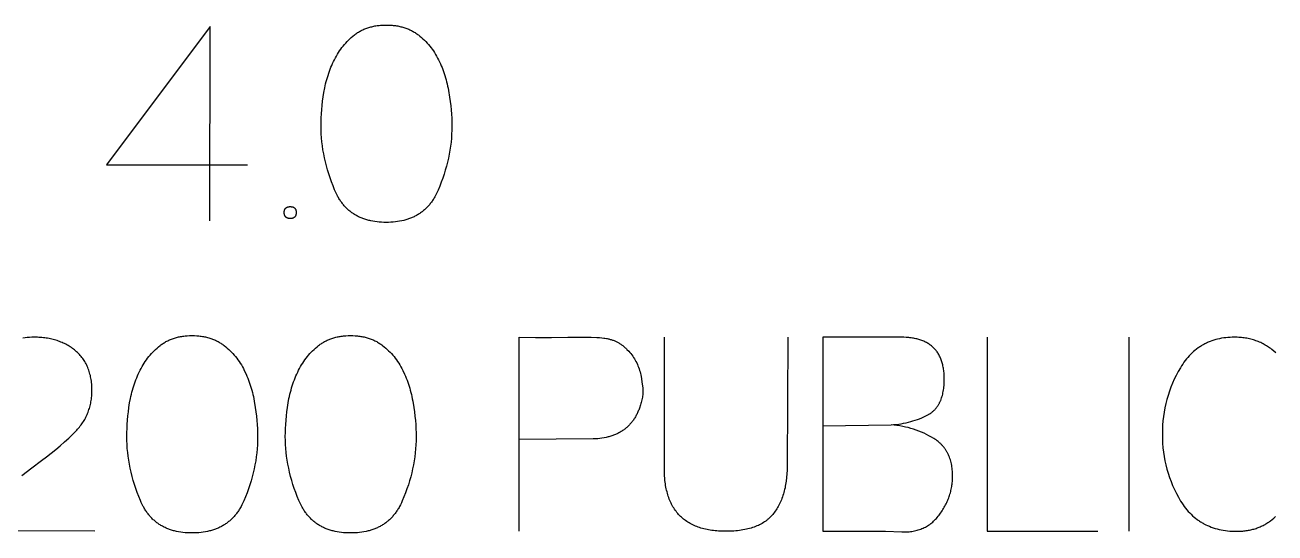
# Model space of a CAD drawing. Header units: millimetres. Extents: x -1220 to 1220, y -1270 to 3560.
# Drawn here: x -448.9 to 28, y 2892.4 to 3086.1 of the extents above; entities that cross this region are included whole.
import ezdxf

# ---------------------------------------------------------------- set-up
doc = ezdxf.new("R2010")
doc.units = ezdxf.units.MM
doc.layers.add('TC', color=220, linetype='Continuous', true_color=0xff00bb)

msp = doc.modelspace()

# ---------------------------------------------------------------- linework, layer by layer
at = {"layer": 'TC'}
for points in [[(-378.35, 3011.44), (-378.25, 3085.54), (-417.78, 3032.79)], [(-417.78, 3032.79), (-364.08, 3032.79)], [(-450.08, 2914.34), (-446.36, 2917.21), (-442.63, 2919.99), (-440.75, 2921.38), (-438.93, 2922.78), (-437.17, 2924.21), (-435.46, 2925.65), (-433.81, 2927.11), (-432.22, 2928.6), (-430.68, 2930.1), (-429.2, 2931.62), (-428.84, 2932.01), (-428.5, 2932.4), (-428.16, 2932.8), (-427.84, 2933.2), (-427.52, 2933.61), (-427.22, 2934.02), (-426.93, 2934.44), (-426.66, 2934.87), (-426.39, 2935.3), (-426.13, 2935.73), (-425.89, 2936.18), (-425.66, 2936.62), (-425.44, 2937.08), (-425.22, 2937.53), (-425.03, 2938), (-424.84, 2938.47), (-424.66, 2938.94), (-424.5, 2939.42), (-424.34, 2939.91), (-424.2, 2940.4), (-424.07, 2940.9), (-423.95, 2941.4), (-423.85, 2941.91), (-423.75, 2942.43), (-423.66, 2942.95), (-423.59, 2943.47), (-423.53, 2944), (-423.48, 2944.54), (-423.44, 2945.08), (-423.41, 2945.63), (-423.39, 2946.18), (-423.39, 2946.74), (-423.39, 2947.36), (-423.41, 2947.96), (-423.44, 2948.56), (-423.48, 2949.15), (-423.54, 2949.73), (-423.6, 2950.3), (-423.68, 2950.86), (-423.78, 2951.41), (-423.88, 2951.95), (-423.99, 2952.49), (-424.12, 2953.01), (-424.26, 2953.52), (-424.41, 2954.03), (-424.58, 2954.52), (-424.76, 2955.01), (-424.94, 2955.49), (-425.15, 2955.96), (-425.36, 2956.41), (-425.58, 2956.86), (-425.82, 2957.3), (-426.07, 2957.73), (-426.33, 2958.15), (-426.61, 2958.57), (-426.89, 2958.97), (-427.19, 2959.36), (-427.5, 2959.75), (-427.83, 2960.12), (-428.16, 2960.49), (-428.51, 2960.84), (-428.87, 2961.19), (-429.24, 2961.53), (-429.62, 2961.86), (-430.02, 2962.18), (-430.41, 2962.48), (-430.82, 2962.78), (-431.23, 2963.07), (-431.65, 2963.35), (-432.08, 2963.62), (-432.51, 2963.88), (-432.95, 2964.12), (-433.39, 2964.36), (-433.84, 2964.59), (-434.3, 2964.81), (-434.76, 2965.01), (-435.23, 2965.21), (-435.71, 2965.4), (-436.19, 2965.58), (-436.68, 2965.74), (-437.17, 2965.9), (-437.68, 2966.05), (-438.18, 2966.18), (-438.7, 2966.31), (-439.22, 2966.42), (-439.75, 2966.53), (-440.28, 2966.63), (-440.82, 2966.71), (-441.37, 2966.79), (-441.92, 2966.85), (-442.48, 2966.91), (-443.05, 2966.96), (-443.62, 2966.99), (-444.2, 2967.02), (-445.37, 2967.04), (-446.28, 2967.02), (-447.17, 2966.99), (-448.04, 2966.93), (-448.89, 2966.84), (-449.73, 2966.73)], [(-260.37, 2893.14), (-260.37, 2967.04), (-254.16, 2966.96), (-248.01, 2966.93), (-241.77, 2967.01), (-235.53, 2967.04), (-232.96, 2967.01), (-230.75, 2966.93), (-229.77, 2966.87), (-228.89, 2966.8), (-228.1, 2966.71), (-227.73, 2966.67), (-227.09, 2966.56), (-226.79, 2966.51), (-226.49, 2966.45), (-226.2, 2966.38), (-225.9, 2966.31), (-225.62, 2966.23), (-225.33, 2966.15), (-225.05, 2966.06), (-224.76, 2965.96), (-224.49, 2965.86), (-224.21, 2965.76), (-223.94, 2965.64), (-223.67, 2965.52), (-223.4, 2965.4), (-223.13, 2965.27), (-222.87, 2965.13), (-222.61, 2964.99), (-222.36, 2964.85), (-222.1, 2964.69), (-221.85, 2964.53), (-221.6, 2964.37), (-221.35, 2964.2), (-221.11, 2964.02), (-220.87, 2963.84), (-220.63, 2963.65), (-220.4, 2963.46), (-220.16, 2963.26), (-219.93, 2963.05), (-219.71, 2962.84), (-219.48, 2962.63), (-219.26, 2962.4), (-218.61, 2961.72), (-218.2, 2961.26), (-217.81, 2960.79), (-217.43, 2960.3), (-217.08, 2959.81), (-216.74, 2959.31), (-216.41, 2958.81), (-216.11, 2958.29), (-215.82, 2957.76), (-215.55, 2957.23), (-215.29, 2956.68), (-215.06, 2956.13), (-214.84, 2955.57), (-214.63, 2954.99), (-214.45, 2954.41), (-214.28, 2953.82), (-214.15, 2953.27), (-214.02, 2952.68), (-213.78, 2951.36), (-213.55, 2949.88), (-213.27, 2947.78), (-213.25, 2947.56), (-213.23, 2947.34), (-213.21, 2947.12), (-213.2, 2946.89), (-213.2, 2946.67), (-213.19, 2946.44), (-213.2, 2945.99), (-213.22, 2945.53), (-213.25, 2945.07), (-213.3, 2944.6), (-213.37, 2944.13), (-213.45, 2943.65), (-213.55, 2943.17), (-213.67, 2942.69), (-213.8, 2942.2), (-213.94, 2941.71), (-214.11, 2941.21), (-214.53, 2939.98), (-214.8, 2939.27), (-214.94, 2938.92), (-215.09, 2938.57), (-215.24, 2938.24), (-215.39, 2937.91), (-215.56, 2937.58), (-215.72, 2937.26), (-215.89, 2936.95), (-216.07, 2936.64), (-216.25, 2936.33), (-216.44, 2936.03), (-216.63, 2935.74), (-216.83, 2935.45), (-217.03, 2935.17), (-217.23, 2934.9), (-217.45, 2934.63), (-217.66, 2934.36), (-217.88, 2934.1), (-218.11, 2933.85), (-218.34, 2933.6), (-218.58, 2933.36), (-218.82, 2933.12), (-219.07, 2932.89), (-219.32, 2932.67), (-219.58, 2932.45), (-219.84, 2932.23), (-220.1, 2932.02), (-220.38, 2931.82), (-220.65, 2931.62), (-220.93, 2931.43), (-221.22, 2931.24), (-221.51, 2931.06), (-221.81, 2930.89), (-222.11, 2930.72), (-222.42, 2930.55), (-222.73, 2930.39), (-223.05, 2930.24), (-223.37, 2930.09), (-223.69, 2929.95), (-224.03, 2929.82), (-224.36, 2929.69), (-224.7, 2929.56), (-225.05, 2929.44), (-225.4, 2929.33), (-225.76, 2929.22), (-226.12, 2929.11), (-226.49, 2929.02), (-227.24, 2928.84), (-228, 2928.68), (-228.79, 2928.55), (-229.6, 2928.44), (-230.43, 2928.35), (-231.28, 2928.28), (-232.15, 2928.24), (-260.37, 2928.03)], [(-157.83, 2967.04), (-158.15, 2917.77), (-158.18, 2916.32), (-158.26, 2914.9), (-158.37, 2913.52), (-158.53, 2912.19), (-158.63, 2911.54), (-158.73, 2910.9), (-158.85, 2910.27), (-158.97, 2909.65), (-159.11, 2909.04), (-159.25, 2908.45), (-159.41, 2907.86), (-159.58, 2907.28), (-159.75, 2906.72), (-159.94, 2906.16), (-160.14, 2905.61), (-160.35, 2905.08), (-160.56, 2904.56), (-160.79, 2904.04), (-161.03, 2903.54), (-161.28, 2903.05), (-161.54, 2902.56), (-161.81, 2902.09), (-162.09, 2901.63), (-162.38, 2901.18), (-162.68, 2900.74), (-162.99, 2900.31), (-163.31, 2899.89), (-163.65, 2899.49), (-163.98, 2899.09), (-164.16, 2898.9), (-164.33, 2898.7), (-164.52, 2898.52), (-164.7, 2898.33), (-164.89, 2898.15), (-165.08, 2897.97), (-165.28, 2897.8), (-165.48, 2897.63), (-165.68, 2897.46), (-165.88, 2897.29), (-166.09, 2897.13), (-166.31, 2896.97), (-166.74, 2896.66), (-167.2, 2896.37), (-167.66, 2896.08), (-168.14, 2895.81), (-168.64, 2895.56), (-169.14, 2895.31), (-169.67, 2895.08), (-170.2, 2894.86), (-170.75, 2894.65), (-171.32, 2894.45), (-171.9, 2894.27), (-172.49, 2894.1), (-173.1, 2893.94), (-173.72, 2893.8), (-174.36, 2893.67), (-175.01, 2893.55), (-175.68, 2893.44), (-176.36, 2893.35), (-177.05, 2893.26), (-177.76, 2893.19), (-178.48, 2893.14), (-179.22, 2893.09), (-179.97, 2893.06), (-181.51, 2893.04), (-182.92, 2893.06), (-184.29, 2893.13), (-184.96, 2893.18), (-185.62, 2893.24), (-186.26, 2893.31), (-186.9, 2893.39), (-187.52, 2893.49), (-188.13, 2893.59), (-188.73, 2893.71), (-189.33, 2893.84), (-189.91, 2893.98), (-190.47, 2894.13), (-191.03, 2894.29), (-191.58, 2894.46), (-192.12, 2894.65), (-192.64, 2894.84), (-193.16, 2895.05), (-193.66, 2895.27), (-194.15, 2895.5), (-194.63, 2895.74), (-195.1, 2895.99), (-195.56, 2896.25), (-196.01, 2896.52), (-196.45, 2896.81), (-196.88, 2897.1), (-197.29, 2897.41), (-197.7, 2897.73), (-198.09, 2898.05), (-198.48, 2898.39), (-198.85, 2898.75), (-199.21, 2899.11), (-199.56, 2899.48), (-199.9, 2899.87), (-200.23, 2900.26), (-200.54, 2900.67), (-200.85, 2901.09), (-201.15, 2901.52), (-201.43, 2901.96), (-201.71, 2902.41), (-201.97, 2902.87), (-202.22, 2903.34), (-202.46, 2903.83), (-202.69, 2904.33), (-202.91, 2904.83), (-203.12, 2905.35), (-203.31, 2905.88), (-203.5, 2906.42), (-203.68, 2906.97), (-203.84, 2907.54), (-203.99, 2908.11), (-204.14, 2908.7), (-204.27, 2909.29), (-204.39, 2909.9), (-204.5, 2910.52), (-204.6, 2911.15), (-204.68, 2911.79), (-204.76, 2912.44), (-204.83, 2913.11), (-204.92, 2914.47), (-204.98, 2915.87), (-204.98, 2967.04)], [(-144.51, 2967.04), (-144.51, 2893.04), (-120.62, 2893.04), (-114.38, 2892.83), (-113.82, 2892.81), (-113.26, 2892.81), (-112.71, 2892.83), (-112.17, 2892.86), (-111.64, 2892.9), (-111.11, 2892.95), (-110.6, 2893.02), (-110.09, 2893.1), (-109.59, 2893.2), (-109.09, 2893.31), (-108.61, 2893.43), (-108.13, 2893.57), (-107.66, 2893.72), (-107.2, 2893.88), (-106.74, 2894.06), (-106.3, 2894.25), (-105.86, 2894.46), (-105.43, 2894.68), (-105, 2894.91), (-104.59, 2895.15), (-104.18, 2895.41), (-103.78, 2895.69), (-103.39, 2895.97), (-103, 2896.27), (-102.63, 2896.59), (-102.26, 2896.92), (-101.9, 2897.26), (-101.55, 2897.61), (-101.2, 2897.98), (-100.87, 2898.36), (-100.54, 2898.76), (-100.22, 2899.17), (-99.59, 2900.02), (-99.29, 2900.45), (-99, 2900.88), (-98.72, 2901.32), (-98.46, 2901.75), (-98.2, 2902.19), (-97.95, 2902.64), (-97.71, 2903.08), (-97.49, 2903.53), (-97.27, 2903.98), (-97.06, 2904.44), (-96.86, 2904.89), (-96.68, 2905.35), (-96.5, 2905.81), (-96.33, 2906.28), (-96.17, 2906.74), (-96.03, 2907.21), (-95.89, 2907.69), (-95.77, 2908.16), (-95.65, 2908.64), (-95.54, 2909.12), (-95.45, 2909.6), (-95.36, 2910.09), (-95.28, 2910.58), (-95.22, 2911.07), (-95.16, 2911.56), (-95.12, 2912.06), (-95.08, 2912.56), (-95.06, 2913.06), (-95.04, 2913.57), (-95.04, 2914.07), (-95.04, 2914.7), (-95.06, 2915.31), (-95.1, 2915.91), (-95.15, 2916.5), (-95.21, 2917.07), (-95.29, 2917.64), (-95.38, 2918.19), (-95.49, 2918.74), (-95.61, 2919.27), (-95.74, 2919.79), (-95.89, 2920.3), (-96.05, 2920.8), (-96.22, 2921.29), (-96.41, 2921.77), (-96.62, 2922.23), (-96.83, 2922.69), (-96.95, 2922.91), (-97.07, 2923.13), (-97.19, 2923.35), (-97.31, 2923.57), (-97.44, 2923.78), (-97.57, 2923.99), (-97.71, 2924.19), (-97.84, 2924.4), (-97.99, 2924.6), (-98.13, 2924.8), (-98.28, 2924.99), (-98.43, 2925.18), (-98.59, 2925.37), (-98.75, 2925.56), (-98.91, 2925.75), (-99.08, 2925.93), (-99.25, 2926.11), (-99.42, 2926.28), (-99.6, 2926.45), (-99.78, 2926.63), (-99.97, 2926.79), (-100.15, 2926.96), (-100.35, 2927.12), (-100.54, 2927.28), (-100.94, 2927.59), (-101.35, 2927.89), (-101.78, 2928.17), (-102.23, 2928.45), (-103.13, 2928.99), (-104.05, 2929.5), (-104.99, 2929.99), (-105.94, 2930.44), (-106.9, 2930.86), (-107.88, 2931.26), (-108.88, 2931.63), (-109.89, 2931.97), (-110.91, 2932.28), (-111.95, 2932.56), (-113.01, 2932.81), (-114.08, 2933.03), (-115.16, 2933.22), (-116.26, 2933.39), (-117.38, 2933.52), (-118.51, 2933.63)], [(-144.51, 2933.31), (-118.51, 2933.63), (-117.52, 2933.71), (-116.55, 2933.81), (-115.6, 2933.93), (-114.65, 2934.07), (-113.73, 2934.23), (-112.81, 2934.41), (-111.91, 2934.62), (-111.03, 2934.85), (-110.15, 2935.1), (-109.3, 2935.37), (-108.45, 2935.66), (-107.62, 2935.97), (-106.81, 2936.3), (-106.01, 2936.66), (-105.22, 2937.04), (-104.45, 2937.44), (-104.25, 2937.54), (-104.06, 2937.66), (-103.87, 2937.77), (-103.69, 2937.89), (-103.51, 2938.01), (-103.33, 2938.13), (-103.16, 2938.26), (-102.98, 2938.39), (-102.81, 2938.52), (-102.65, 2938.66), (-102.49, 2938.8), (-102.33, 2938.95), (-102.17, 2939.09), (-102.02, 2939.25), (-101.86, 2939.4), (-101.72, 2939.56), (-101.57, 2939.72), (-101.43, 2939.88), (-101.29, 2940.05), (-101.16, 2940.22), (-101.02, 2940.4), (-100.89, 2940.57), (-100.77, 2940.76), (-100.64, 2940.94), (-100.52, 2941.13), (-100.41, 2941.32), (-100.29, 2941.51), (-100.18, 2941.71), (-100.07, 2941.91), (-99.97, 2942.12), (-99.87, 2942.33), (-99.77, 2942.54), (-99.67, 2942.75), (-99.58, 2942.97), (-99.4, 2943.42), (-99.24, 2943.88), (-99.09, 2944.35), (-98.95, 2944.84), (-98.82, 2945.34), (-98.7, 2945.85), (-98.6, 2946.38), (-98.51, 2946.92), (-98.43, 2947.47), (-98.36, 2948.04), (-98.31, 2948.62), (-98.26, 2949.21), (-98.23, 2949.82), (-98.21, 2950.44), (-98.21, 2951.07), (-98.22, 2952.06), (-98.24, 2952.54), (-98.27, 2953.01), (-98.31, 2953.47), (-98.35, 2953.93), (-98.41, 2954.38), (-98.47, 2954.82), (-98.53, 2955.25), (-98.61, 2955.67), (-98.7, 2956.09), (-98.79, 2956.5), (-98.89, 2956.9), (-99, 2957.29), (-99.11, 2957.68), (-99.24, 2958.06), (-99.37, 2958.43), (-99.51, 2958.79), (-99.66, 2959.15), (-99.82, 2959.49), (-99.98, 2959.83), (-100.16, 2960.16), (-100.34, 2960.49), (-100.53, 2960.8), (-100.72, 2961.11), (-100.93, 2961.41), (-101.14, 2961.7), (-101.36, 2961.99), (-101.59, 2962.26), (-101.83, 2962.53), (-102.08, 2962.79), (-102.33, 2963.05), (-102.59, 2963.29), (-102.86, 2963.53), (-103.14, 2963.76), (-103.43, 2963.98), (-103.72, 2964.2), (-104.02, 2964.4), (-104.33, 2964.6), (-104.65, 2964.79), (-104.98, 2964.98), (-105.31, 2965.15), (-105.65, 2965.32), (-106, 2965.48), (-106.36, 2965.63), (-106.73, 2965.77), (-107.1, 2965.91), (-107.48, 2966.04), (-107.88, 2966.16), (-108.27, 2966.27), (-108.68, 2966.38), (-109.1, 2966.48), (-109.52, 2966.57), (-109.95, 2966.65), (-110.39, 2966.72), (-110.83, 2966.79), (-111.29, 2966.85), (-111.75, 2966.9), (-112.22, 2966.94), (-112.7, 2966.97), (-113.68, 2967.02), (-114.7, 2967.04), (-144.51, 2967.04)], [(-81.82, 2967.04), (-81.82, 2893.04), (-39.64, 2893.04)], [(-27.8, 2967.04), (-27.8, 2893.04)], [(28.25, 2961.09), (27.49, 2961.75), (26.71, 2962.39), (26.31, 2962.7), (25.91, 2962.99), (25.5, 2963.27), (25.09, 2963.55), (24.67, 2963.81), (24.25, 2964.06), (23.82, 2964.31), (23.39, 2964.54), (22.95, 2964.76), (22.5, 2964.97), (22.05, 2965.17), (21.6, 2965.36), (21.13, 2965.55), (20.67, 2965.72), (20.2, 2965.88), (19.72, 2966.03), (19.24, 2966.16), (18.75, 2966.29), (18.25, 2966.41), (17.76, 2966.52), (17.25, 2966.62), (16.74, 2966.71), (16.23, 2966.78), (15.71, 2966.85), (15.18, 2966.91), (14.65, 2966.95), (14.12, 2966.99), (13.57, 2967.02), (13.03, 2967.03), (12.47, 2967.04), (11.63, 2967.03), (10.8, 2966.99), (9.98, 2966.93), (9.17, 2966.86), (8.38, 2966.75), (7.59, 2966.63), (6.83, 2966.48), (6.07, 2966.31), (5.33, 2966.12), (4.6, 2965.9), (3.89, 2965.66), (3.18, 2965.4), (2.49, 2965.12), (2.15, 2964.97), (1.82, 2964.81), (1.48, 2964.65), (1.15, 2964.48), (0.83, 2964.31), (0.5, 2964.13), (0.18, 2963.95), (-0.14, 2963.76), (-0.45, 2963.56), (-0.76, 2963.36), (-1.07, 2963.15), (-1.37, 2962.94), (-1.97, 2962.49), (-2.56, 2962.03), (-3.13, 2961.54), (-3.69, 2961.03), (-4.23, 2960.5), (-4.77, 2959.94), (-5.29, 2959.36), (-5.8, 2958.76), (-6.29, 2958.13), (-6.77, 2957.49), (-7.24, 2956.82), (-7.7, 2956.12), (-8.14, 2955.41), (-8.97, 2953.96), (-9.75, 2952.49), (-10.47, 2951.01), (-11.15, 2949.5), (-11.76, 2947.98), (-12.33, 2946.44), (-12.84, 2944.88), (-13.29, 2943.3), (-13.7, 2941.71), (-14.04, 2940.1), (-14.34, 2938.47), (-14.58, 2936.82), (-14.77, 2935.15), (-14.9, 2933.46), (-14.98, 2931.76), (-15.01, 2930.04), (-14.98, 2928.31), (-14.9, 2926.61), (-14.77, 2924.92), (-14.57, 2923.25), (-14.33, 2921.6), (-14.03, 2919.96), (-13.68, 2918.34), (-13.27, 2916.74), (-12.8, 2915.16), (-12.29, 2913.59), (-11.71, 2912.04), (-11.09, 2910.51), (-10.41, 2909), (-9.67, 2907.5), (-8.88, 2906.02), (-8.03, 2904.56), (-7.58, 2903.85), (-7.12, 2903.16), (-6.64, 2902.5), (-6.15, 2901.86), (-5.64, 2901.24), (-5.13, 2900.64), (-4.59, 2900.07), (-4.04, 2899.52), (-3.48, 2898.99), (-2.91, 2898.48), (-2.31, 2898), (-1.71, 2897.54), (-1.4, 2897.32), (-1.09, 2897.1), (-0.78, 2896.89), (-0.46, 2896.68), (-0.14, 2896.48), (0.19, 2896.29), (0.51, 2896.1), (0.85, 2895.92), (1.52, 2895.57), (2.21, 2895.24), (2.91, 2894.94), (3.63, 2894.66), (4.36, 2894.4), (5.1, 2894.16), (5.86, 2893.95), (6.63, 2893.76), (7.42, 2893.59), (8.22, 2893.44), (9.04, 2893.32), (9.86, 2893.22), (10.71, 2893.14), (11.56, 2893.08), (12.44, 2893.05), (13.32, 2893.04), (14.26, 2893.05), (15.19, 2893.1), (15.64, 2893.14), (16.09, 2893.18), (16.54, 2893.23), (16.98, 2893.29), (17.42, 2893.35), (17.85, 2893.43), (18.28, 2893.51), (18.7, 2893.6), (19.12, 2893.7), (19.54, 2893.81), (19.95, 2893.92), (20.35, 2894.04), (20.75, 2894.17), (21.15, 2894.31), (21.54, 2894.45), (21.93, 2894.61), (22.31, 2894.77), (22.69, 2894.94), (23.06, 2895.11), (23.43, 2895.3), (23.79, 2895.49), (24.15, 2895.69), (24.51, 2895.9), (24.86, 2896.11), (25.21, 2896.34), (25.55, 2896.57), (25.88, 2896.81), (26.22, 2897.05), (26.87, 2897.57), (27.51, 2898.09), (28.14, 2898.64)], [(-422.22, 2893.14), (-467.36, 2893.25)]]:
    msp.add_lwpolyline(points, dxfattribs=at)
for points in [[(-311.12, 3086.07), (-310.2, 3086.06), (-309.31, 3086.01), (-308.87, 3085.98), (-308.43, 3085.94), (-308, 3085.89), (-307.58, 3085.83), (-307.15, 3085.77), (-306.74, 3085.7), (-306.33, 3085.62), (-305.92, 3085.54), (-305.52, 3085.44), (-305.13, 3085.34), (-304.74, 3085.24), (-304.35, 3085.12), (-303.97, 3085), (-303.59, 3084.87), (-303.22, 3084.73), (-302.86, 3084.58), (-302.5, 3084.43), (-302.14, 3084.27), (-301.79, 3084.11), (-301.44, 3083.93), (-301.1, 3083.75), (-300.77, 3083.56), (-300.44, 3083.36), (-300.11, 3083.16), (-299.79, 3082.95), (-299.47, 3082.73), (-299.16, 3082.5), (-298.85, 3082.27), (-298.25, 3081.79), (-297.67, 3081.31), (-297.1, 3080.8), (-296.55, 3080.28), (-296.01, 3079.75), (-295.49, 3079.19), (-294.98, 3078.62), (-294.49, 3078.04), (-294.02, 3077.43), (-293.56, 3076.81), (-293.12, 3076.18), (-292.69, 3075.53), (-292.28, 3074.86), (-291.88, 3074.17), (-291.5, 3073.47), (-291.14, 3072.75), (-290.45, 3071.31), (-290.13, 3070.57), (-289.82, 3069.83), (-289.53, 3069.08), (-289.25, 3068.32), (-288.98, 3067.55), (-288.73, 3066.78), (-288.49, 3065.99), (-288.27, 3065.2), (-288.06, 3064.4), (-287.87, 3063.59), (-287.68, 3062.78), (-287.52, 3061.95), (-287.36, 3061.12), (-286.95, 3058.6), (-286.72, 3056.94), (-286.52, 3055.31), (-286.35, 3053.7), (-286.23, 3052.11), (-286.14, 3050.54), (-286.08, 3049), (-286.06, 3047.49), (-286.08, 3045.97), (-286.15, 3044.44), (-286.25, 3042.92), (-286.39, 3041.4), (-286.58, 3039.88), (-286.81, 3038.35), (-287.07, 3036.83), (-287.38, 3035.3), (-287.73, 3033.78), (-288.13, 3032.25), (-288.56, 3030.72), (-289.04, 3029.19), (-289.55, 3027.66), (-290.11, 3026.13), (-290.71, 3024.6), (-291.35, 3023.07), (-291.68, 3022.31), (-292.03, 3021.58), (-292.4, 3020.87), (-292.59, 3020.53), (-292.79, 3020.19), (-292.99, 3019.86), (-293.2, 3019.53), (-293.41, 3019.21), (-293.62, 3018.9), (-293.84, 3018.59), (-294.06, 3018.29), (-294.29, 3017.99), (-294.53, 3017.7), (-294.76, 3017.42), (-295.01, 3017.14), (-295.25, 3016.87), (-295.5, 3016.6), (-295.76, 3016.34), (-296.02, 3016.08), (-296.29, 3015.84), (-296.56, 3015.59), (-296.83, 3015.36), (-297.11, 3015.13), (-297.39, 3014.9), (-297.68, 3014.68), (-297.97, 3014.47), (-298.27, 3014.26), (-298.57, 3014.06), (-298.88, 3013.87), (-299.19, 3013.68), (-299.51, 3013.5), (-299.83, 3013.32), (-300.15, 3013.15), (-300.48, 3012.99), (-300.82, 3012.83), (-301.16, 3012.67), (-301.5, 3012.53), (-301.85, 3012.39), (-302.2, 3012.25), (-302.56, 3012.12), (-302.92, 3012), (-303.28, 3011.88), (-303.65, 3011.77), (-304.03, 3011.67), (-304.41, 3011.57), (-305.18, 3011.39), (-305.98, 3011.23), (-306.79, 3011.1), (-307.62, 3010.99), (-308.46, 3010.91), (-309.33, 3010.85), (-310.21, 3010.81), (-311.12, 3010.8), (-312.01, 3010.81), (-312.89, 3010.85), (-313.75, 3010.91), (-314.59, 3011), (-315.42, 3011.1), (-316.22, 3011.24), (-317.01, 3011.39), (-317.39, 3011.48), (-317.78, 3011.58), (-318.15, 3011.68), (-318.53, 3011.78), (-318.9, 3011.89), (-319.26, 3012.01), (-319.62, 3012.13), (-319.97, 3012.26), (-320.32, 3012.4), (-320.67, 3012.54), (-321.01, 3012.69), (-321.35, 3012.84), (-321.68, 3013), (-322.01, 3013.17), (-322.33, 3013.34), (-322.65, 3013.52), (-322.96, 3013.7), (-323.27, 3013.89), (-323.58, 3014.09), (-323.88, 3014.29), (-324.18, 3014.5), (-324.47, 3014.72), (-324.75, 3014.94), (-325.04, 3015.16), (-325.31, 3015.4), (-325.59, 3015.63), (-325.86, 3015.88), (-326.12, 3016.13), (-326.38, 3016.39), (-326.63, 3016.65), (-326.88, 3016.92), (-327.13, 3017.19), (-327.37, 3017.47), (-327.61, 3017.76), (-327.84, 3018.05), (-328.07, 3018.35), (-328.29, 3018.66), (-328.51, 3018.97), (-328.72, 3019.28), (-328.93, 3019.61), (-329.14, 3019.94), (-329.34, 3020.27), (-329.54, 3020.61), (-329.73, 3020.96), (-330.1, 3021.67), (-330.45, 3022.41), (-330.78, 3023.17), (-331.41, 3024.72), (-331.99, 3026.26), (-332.54, 3027.8), (-333.05, 3029.34), (-333.51, 3030.87), (-333.94, 3032.4), (-334.32, 3033.93), (-334.66, 3035.46), (-334.97, 3036.99), (-335.23, 3038.51), (-335.45, 3040.03), (-335.64, 3041.55), (-335.78, 3043.06), (-335.88, 3044.57), (-335.94, 3046.08), (-335.96, 3047.59), (-335.94, 3049.11), (-335.89, 3050.65), (-335.81, 3052.21), (-335.7, 3053.8), (-335.55, 3055.41), (-335.36, 3057.05), (-335.15, 3058.7), (-334.9, 3060.38), (-334.59, 3062.06), (-334.41, 3062.88), (-334.22, 3063.7), (-334.01, 3064.51), (-333.79, 3065.31), (-333.56, 3066.1), (-333.32, 3066.88), (-333.06, 3067.66), (-332.79, 3068.43), (-332.5, 3069.19), (-332.21, 3069.94), (-331.9, 3070.68), (-331.57, 3071.41), (-331.24, 3072.14), (-330.89, 3072.86), (-330.52, 3073.56), (-330.14, 3074.25), (-329.75, 3074.93), (-329.34, 3075.59), (-328.92, 3076.23), (-328.48, 3076.86), (-328.02, 3077.47), (-327.56, 3078.06), (-327.07, 3078.64), (-326.57, 3079.21), (-326.06, 3079.76), (-325.53, 3080.29), (-324.99, 3080.81), (-324.43, 3081.31), (-323.86, 3081.8), (-323.27, 3082.27), (-322.97, 3082.5), (-322.66, 3082.73), (-322.34, 3082.95), (-322.02, 3083.16), (-321.69, 3083.36), (-321.36, 3083.56), (-321.03, 3083.75), (-320.69, 3083.93), (-320.35, 3084.11), (-320, 3084.27), (-319.64, 3084.43), (-319.28, 3084.58), (-318.92, 3084.73), (-318.55, 3084.87), (-318.18, 3085), (-317.8, 3085.12), (-317.42, 3085.24), (-317.03, 3085.34), (-316.64, 3085.44), (-316.25, 3085.54), (-315.84, 3085.62), (-315.44, 3085.7), (-315.03, 3085.77), (-314.61, 3085.83), (-314.19, 3085.89), (-313.77, 3085.94), (-313.34, 3085.98), (-312.9, 3086.01), (-312.02, 3086.06)], [(-347.69, 3016.83), (-347.56, 3016.83), (-347.43, 3016.82), (-347.36, 3016.81), (-347.3, 3016.81), (-347.23, 3016.8), (-347.17, 3016.79), (-347.11, 3016.78), (-347.05, 3016.77), (-347, 3016.76), (-346.94, 3016.75), (-346.88, 3016.74), (-346.83, 3016.72), (-346.78, 3016.71), (-346.72, 3016.69), (-346.67, 3016.67), (-346.62, 3016.65), (-346.57, 3016.63), (-346.52, 3016.61), (-346.48, 3016.59), (-346.43, 3016.57), (-346.38, 3016.54), (-346.34, 3016.52), (-346.3, 3016.49), (-346.26, 3016.46), (-346.22, 3016.43), (-346.18, 3016.4), (-346.14, 3016.37), (-346.1, 3016.34), (-346.06, 3016.31), (-346.03, 3016.27), (-345.99, 3016.24), (-345.96, 3016.2), (-345.93, 3016.16), (-345.9, 3016.13), (-345.87, 3016.09), (-345.84, 3016.05), (-345.81, 3016), (-345.79, 3015.96), (-345.76, 3015.92), (-345.74, 3015.87), (-345.71, 3015.83), (-345.69, 3015.78), (-345.67, 3015.73), (-345.65, 3015.68), (-345.63, 3015.63), (-345.61, 3015.58), (-345.6, 3015.53), (-345.58, 3015.47), (-345.57, 3015.42), (-345.55, 3015.36), (-345.54, 3015.31), (-345.53, 3015.25), (-345.52, 3015.19), (-345.51, 3015.13), (-345.5, 3015.07), (-345.49, 3015.01), (-345.49, 3014.94), (-345.48, 3014.88), (-345.48, 3014.74), (-345.47, 3014.61), (-345.48, 3014.47), (-345.48, 3014.33), (-345.49, 3014.19), (-345.5, 3014.13), (-345.51, 3014.06), (-345.52, 3014), (-345.53, 3013.94), (-345.54, 3013.88), (-345.55, 3013.82), (-345.57, 3013.76), (-345.58, 3013.7), (-345.6, 3013.65), (-345.61, 3013.59), (-345.63, 3013.54), (-345.65, 3013.48), (-345.67, 3013.43), (-345.69, 3013.38), (-345.71, 3013.33), (-345.74, 3013.28), (-345.76, 3013.24), (-345.79, 3013.19), (-345.81, 3013.15), (-345.84, 3013.1), (-345.87, 3013.06), (-345.9, 3013.02), (-345.93, 3012.98), (-345.96, 3012.94), (-345.99, 3012.9), (-346.03, 3012.86), (-346.06, 3012.83), (-346.1, 3012.79), (-346.14, 3012.76), (-346.18, 3012.73), (-346.22, 3012.7), (-346.26, 3012.67), (-346.3, 3012.64), (-346.34, 3012.61), (-346.38, 3012.58), (-346.43, 3012.56), (-346.48, 3012.53), (-346.52, 3012.51), (-346.57, 3012.49), (-346.62, 3012.47), (-346.67, 3012.45), (-346.72, 3012.43), (-346.78, 3012.41), (-346.83, 3012.39), (-346.88, 3012.38), (-346.94, 3012.36), (-347, 3012.35), (-347.05, 3012.34), (-347.11, 3012.33), (-347.17, 3012.32), (-347.23, 3012.31), (-347.3, 3012.3), (-347.36, 3012.3), (-347.43, 3012.29), (-347.49, 3012.29), (-347.56, 3012.28), (-347.69, 3012.28), (-347.84, 3012.28), (-347.98, 3012.29), (-348.04, 3012.3), (-348.11, 3012.3), (-348.17, 3012.31), (-348.24, 3012.32), (-348.3, 3012.33), (-348.36, 3012.34), (-348.42, 3012.35), (-348.48, 3012.36), (-348.54, 3012.38), (-348.6, 3012.39), (-348.66, 3012.41), (-348.71, 3012.43), (-348.77, 3012.45), (-348.82, 3012.47), (-348.87, 3012.49), (-348.92, 3012.51), (-348.97, 3012.53), (-349.02, 3012.56), (-349.07, 3012.58), (-349.11, 3012.61), (-349.16, 3012.64), (-349.2, 3012.67), (-349.24, 3012.7), (-349.28, 3012.73), (-349.32, 3012.76), (-349.36, 3012.79), (-349.4, 3012.83), (-349.44, 3012.86), (-349.47, 3012.9), (-349.51, 3012.94), (-349.54, 3012.98), (-349.57, 3013.02), (-349.61, 3013.06), (-349.64, 3013.1), (-349.66, 3013.15), (-349.69, 3013.19), (-349.72, 3013.24), (-349.74, 3013.28), (-349.77, 3013.33), (-349.79, 3013.38), (-349.81, 3013.43), (-349.84, 3013.48), (-349.86, 3013.54), (-349.87, 3013.59), (-349.89, 3013.65), (-349.91, 3013.7), (-349.92, 3013.76), (-349.94, 3013.82), (-349.95, 3013.88), (-349.96, 3013.94), (-349.97, 3014), (-349.98, 3014.06), (-349.99, 3014.13), (-350, 3014.19), (-350.01, 3014.26), (-350.01, 3014.33), (-350.02, 3014.47), (-350.02, 3014.61), (-350.02, 3014.74), (-350.01, 3014.81), (-350.01, 3014.88), (-350.01, 3014.94), (-350, 3015.01), (-349.99, 3015.07), (-349.98, 3015.13), (-349.97, 3015.19), (-349.96, 3015.25), (-349.95, 3015.31), (-349.94, 3015.36), (-349.92, 3015.42), (-349.91, 3015.47), (-349.89, 3015.53), (-349.87, 3015.58), (-349.86, 3015.63), (-349.84, 3015.68), (-349.81, 3015.73), (-349.79, 3015.78), (-349.77, 3015.83), (-349.74, 3015.87), (-349.72, 3015.92), (-349.69, 3015.96), (-349.66, 3016), (-349.64, 3016.05), (-349.61, 3016.09), (-349.57, 3016.13), (-349.54, 3016.16), (-349.51, 3016.2), (-349.47, 3016.24), (-349.44, 3016.27), (-349.4, 3016.31), (-349.36, 3016.34), (-349.32, 3016.37), (-349.28, 3016.4), (-349.24, 3016.43), (-349.2, 3016.46), (-349.16, 3016.49), (-349.11, 3016.52), (-349.07, 3016.54), (-349.02, 3016.57), (-348.97, 3016.59), (-348.92, 3016.61), (-348.87, 3016.63), (-348.82, 3016.65), (-348.77, 3016.67), (-348.71, 3016.69), (-348.66, 3016.71), (-348.6, 3016.72), (-348.54, 3016.74), (-348.48, 3016.75), (-348.42, 3016.76), (-348.36, 3016.77), (-348.3, 3016.78), (-348.24, 3016.79), (-348.17, 3016.8), (-348.11, 3016.81), (-347.98, 3016.82), (-347.84, 3016.83)], [(-385.22, 2967.67), (-384.31, 2967.66), (-383.41, 2967.61), (-382.97, 2967.58), (-382.54, 2967.54), (-382.11, 2967.49), (-381.68, 2967.43), (-381.26, 2967.37), (-380.85, 2967.3), (-380.43, 2967.22), (-380.03, 2967.14), (-379.63, 2967.04), (-379.23, 2966.94), (-378.84, 2966.84), (-378.46, 2966.72), (-378.08, 2966.6), (-377.7, 2966.47), (-377.33, 2966.33), (-376.96, 2966.18), (-376.6, 2966.03), (-376.25, 2965.87), (-375.9, 2965.71), (-375.55, 2965.53), (-375.21, 2965.35), (-374.87, 2965.16), (-374.54, 2964.96), (-374.21, 2964.76), (-373.89, 2964.55), (-373.58, 2964.33), (-373.27, 2964.1), (-372.96, 2963.87), (-372.36, 2963.39), (-371.78, 2962.91), (-371.21, 2962.4), (-370.65, 2961.88), (-370.12, 2961.35), (-369.59, 2960.79), (-369.09, 2960.22), (-368.6, 2959.64), (-368.12, 2959.03), (-367.67, 2958.41), (-367.22, 2957.78), (-366.8, 2957.13), (-366.38, 2956.46), (-365.99, 2955.77), (-365.61, 2955.07), (-365.24, 2954.35), (-364.56, 2952.91), (-364.24, 2952.17), (-363.93, 2951.43), (-363.63, 2950.68), (-363.35, 2949.92), (-363.09, 2949.15), (-362.84, 2948.38), (-362.6, 2947.59), (-362.38, 2946.8), (-362.17, 2946), (-361.97, 2945.19), (-361.79, 2944.38), (-361.62, 2943.55), (-361.47, 2942.72), (-361.06, 2940.2), (-360.82, 2938.54), (-360.62, 2936.91), (-360.46, 2935.3), (-360.33, 2933.71), (-360.24, 2932.14), (-360.19, 2930.6), (-360.17, 2929.09), (-360.19, 2927.57), (-360.25, 2926.04), (-360.35, 2924.52), (-360.5, 2923), (-360.68, 2921.48), (-360.91, 2919.95), (-361.18, 2918.43), (-361.49, 2916.9), (-361.84, 2915.38), (-362.23, 2913.85), (-362.67, 2912.32), (-363.14, 2910.79), (-363.66, 2909.26), (-364.22, 2907.73), (-364.81, 2906.2), (-365.45, 2904.67), (-365.79, 2903.91), (-366.14, 2903.18), (-366.51, 2902.47), (-366.7, 2902.13), (-366.9, 2901.79), (-367.1, 2901.46), (-367.3, 2901.13), (-367.51, 2900.81), (-367.73, 2900.5), (-367.95, 2900.19), (-368.17, 2899.89), (-368.4, 2899.59), (-368.63, 2899.3), (-368.87, 2899.02), (-369.11, 2898.74), (-369.36, 2898.47), (-369.61, 2898.2), (-369.87, 2897.94), (-370.13, 2897.68), (-370.39, 2897.44), (-370.66, 2897.19), (-370.94, 2896.96), (-371.22, 2896.73), (-371.5, 2896.5), (-371.79, 2896.28), (-372.08, 2896.07), (-372.38, 2895.86), (-372.68, 2895.66), (-372.99, 2895.47), (-373.3, 2895.28), (-373.61, 2895.1), (-373.93, 2894.92), (-374.26, 2894.75), (-374.59, 2894.59), (-374.92, 2894.43), (-375.26, 2894.27), (-375.6, 2894.13), (-375.95, 2893.99), (-376.3, 2893.85), (-376.66, 2893.72), (-377.02, 2893.6), (-377.39, 2893.48), (-377.76, 2893.37), (-378.14, 2893.27), (-378.52, 2893.17), (-379.29, 2892.99), (-380.08, 2892.83), (-380.89, 2892.7), (-381.72, 2892.59), (-382.57, 2892.51), (-383.44, 2892.45), (-384.32, 2892.41), (-385.22, 2892.4), (-386.12, 2892.41), (-387, 2892.45), (-387.86, 2892.51), (-388.7, 2892.6), (-389.52, 2892.7), (-390.33, 2892.84), (-391.11, 2892.99), (-391.5, 2893.08), (-391.88, 2893.18), (-392.26, 2893.28), (-392.63, 2893.38), (-393, 2893.49), (-393.37, 2893.61), (-393.73, 2893.73), (-394.08, 2893.86), (-394.43, 2894), (-394.78, 2894.14), (-395.12, 2894.29), (-395.45, 2894.44), (-395.79, 2894.6), (-396.11, 2894.77), (-396.44, 2894.94), (-396.76, 2895.12), (-397.07, 2895.3), (-397.38, 2895.49), (-397.68, 2895.69), (-397.98, 2895.89), (-398.28, 2896.1), (-398.57, 2896.32), (-398.86, 2896.54), (-399.14, 2896.76), (-399.42, 2897), (-399.69, 2897.23), (-399.96, 2897.48), (-400.22, 2897.73), (-400.48, 2897.99), (-400.74, 2898.25), (-400.99, 2898.52), (-401.24, 2898.79), (-401.48, 2899.07), (-401.71, 2899.36), (-401.95, 2899.65), (-402.17, 2899.95), (-402.4, 2900.26), (-402.62, 2900.57), (-402.83, 2900.88), (-403.04, 2901.21), (-403.24, 2901.54), (-403.44, 2901.87), (-403.64, 2902.21), (-403.83, 2902.56), (-404.2, 2903.27), (-404.55, 2904.01), (-404.89, 2904.77), (-405.51, 2906.32), (-406.1, 2907.86), (-406.65, 2909.4), (-407.15, 2910.94), (-407.62, 2912.47), (-408.04, 2914), (-408.43, 2915.53), (-408.77, 2917.06), (-409.07, 2918.59), (-409.34, 2920.11), (-409.56, 2921.63), (-409.74, 2923.15), (-409.88, 2924.66), (-409.98, 2926.17), (-410.05, 2927.68), (-410.07, 2929.19), (-410.05, 2930.71), (-410, 2932.25), (-409.92, 2933.81), (-409.8, 2935.4), (-409.65, 2937.01), (-409.47, 2938.65), (-409.26, 2940.3), (-409.01, 2941.98), (-408.69, 2943.66), (-408.51, 2944.48), (-408.32, 2945.3), (-408.12, 2946.11), (-407.9, 2946.91), (-407.67, 2947.7), (-407.42, 2948.48), (-407.16, 2949.26), (-406.89, 2950.03), (-406.61, 2950.79), (-406.31, 2951.54), (-406, 2952.28), (-405.68, 2953.01), (-405.34, 2953.74), (-404.99, 2954.46), (-404.63, 2955.16), (-404.25, 2955.85), (-403.85, 2956.53), (-403.44, 2957.19), (-403.02, 2957.83), (-402.58, 2958.46), (-402.13, 2959.07), (-401.66, 2959.66), (-401.18, 2960.24), (-400.68, 2960.81), (-400.17, 2961.36), (-399.64, 2961.89), (-399.1, 2962.41), (-398.54, 2962.91), (-397.97, 2963.4), (-397.38, 2963.87), (-397.07, 2964.1), (-396.76, 2964.33), (-396.45, 2964.55), (-396.13, 2964.76), (-395.8, 2964.96), (-395.47, 2965.16), (-395.14, 2965.35), (-394.8, 2965.53), (-394.45, 2965.71), (-394.1, 2965.87), (-393.75, 2966.03), (-393.39, 2966.18), (-393.03, 2966.33), (-392.66, 2966.47), (-392.29, 2966.6), (-391.91, 2966.72), (-391.53, 2966.84), (-391.14, 2966.94), (-390.75, 2967.04), (-390.35, 2967.14), (-389.95, 2967.22), (-389.54, 2967.3), (-389.13, 2967.37), (-388.72, 2967.43), (-388.3, 2967.49), (-387.87, 2967.54), (-387.44, 2967.58), (-387.01, 2967.61), (-386.12, 2967.66)], [(-324.75, 2967.67), (-323.84, 2967.66), (-322.94, 2967.61), (-322.5, 2967.58), (-322.07, 2967.54), (-321.64, 2967.49), (-321.21, 2967.43), (-320.79, 2967.37), (-320.38, 2967.3), (-319.97, 2967.22), (-319.56, 2967.14), (-319.16, 2967.04), (-318.76, 2966.94), (-318.37, 2966.84), (-317.99, 2966.72), (-317.61, 2966.6), (-317.23, 2966.47), (-316.86, 2966.33), (-316.49, 2966.18), (-316.13, 2966.03), (-315.78, 2965.87), (-315.43, 2965.71), (-315.08, 2965.53), (-314.74, 2965.35), (-314.4, 2965.16), (-314.07, 2964.96), (-313.75, 2964.76), (-313.43, 2964.55), (-313.11, 2964.33), (-312.8, 2964.1), (-312.49, 2963.87), (-311.89, 2963.39), (-311.31, 2962.91), (-310.74, 2962.4), (-310.19, 2961.88), (-309.65, 2961.35), (-309.13, 2960.79), (-308.62, 2960.22), (-308.13, 2959.64), (-307.66, 2959.03), (-307.2, 2958.41), (-306.75, 2957.78), (-306.33, 2957.13), (-305.91, 2956.46), (-305.52, 2955.77), (-305.14, 2955.07), (-304.77, 2954.35), (-304.09, 2952.91), (-303.77, 2952.17), (-303.46, 2951.43), (-303.17, 2950.68), (-302.89, 2949.92), (-302.62, 2949.15), (-302.37, 2948.38), (-302.13, 2947.59), (-301.91, 2946.8), (-301.7, 2946), (-301.5, 2945.19), (-301.32, 2944.38), (-301.15, 2943.55), (-301, 2942.72), (-300.59, 2940.2), (-300.35, 2938.54), (-300.15, 2936.91), (-299.99, 2935.3), (-299.86, 2933.71), (-299.77, 2932.14), (-299.72, 2930.6), (-299.7, 2929.09), (-299.72, 2927.57), (-299.78, 2926.04), (-299.89, 2924.52), (-300.03, 2923), (-300.22, 2921.48), (-300.44, 2919.95), (-300.71, 2918.43), (-301.02, 2916.9), (-301.37, 2915.38), (-301.76, 2913.85), (-302.2, 2912.32), (-302.67, 2910.79), (-303.19, 2909.26), (-303.75, 2907.73), (-304.35, 2906.2), (-304.99, 2904.67), (-305.32, 2903.91), (-305.67, 2903.18), (-306.04, 2902.47), (-306.23, 2902.13), (-306.43, 2901.79), (-306.63, 2901.46), (-306.83, 2901.13), (-307.04, 2900.81), (-307.26, 2900.5), (-307.48, 2900.19), (-307.7, 2899.89), (-307.93, 2899.59), (-308.16, 2899.3), (-308.4, 2899.02), (-308.64, 2898.74), (-308.89, 2898.47), (-309.14, 2898.2), (-309.4, 2897.94), (-309.66, 2897.68), (-309.92, 2897.44), (-310.19, 2897.19), (-310.47, 2896.96), (-310.75, 2896.73), (-311.03, 2896.5), (-311.32, 2896.28), (-311.61, 2896.07), (-311.91, 2895.86), (-312.21, 2895.66), (-312.52, 2895.47), (-312.83, 2895.28), (-313.14, 2895.1), (-313.46, 2894.92), (-313.79, 2894.75), (-314.12, 2894.59), (-314.45, 2894.43), (-314.79, 2894.27), (-315.14, 2894.13), (-315.48, 2893.99), (-315.84, 2893.85), (-316.19, 2893.72), (-316.55, 2893.6), (-316.92, 2893.48), (-317.29, 2893.37), (-317.67, 2893.27), (-318.05, 2893.17), (-318.82, 2892.99), (-319.61, 2892.83), (-320.42, 2892.7), (-321.25, 2892.59), (-322.1, 2892.51), (-322.97, 2892.45), (-323.85, 2892.41), (-324.75, 2892.4), (-325.65, 2892.41), (-326.53, 2892.45), (-327.39, 2892.51), (-328.23, 2892.6), (-329.05, 2892.7), (-329.86, 2892.84), (-330.64, 2892.99), (-331.03, 2893.08), (-331.41, 2893.18), (-331.79, 2893.28), (-332.16, 2893.38), (-332.53, 2893.49), (-332.9, 2893.61), (-333.26, 2893.73), (-333.61, 2893.86), (-333.96, 2894), (-334.31, 2894.14), (-334.65, 2894.29), (-334.99, 2894.44), (-335.32, 2894.6), (-335.65, 2894.77), (-335.97, 2894.94), (-336.29, 2895.12), (-336.6, 2895.3), (-336.91, 2895.49), (-337.22, 2895.69), (-337.52, 2895.89), (-337.81, 2896.1), (-338.1, 2896.32), (-338.39, 2896.54), (-338.67, 2896.76), (-338.95, 2897), (-339.22, 2897.23), (-339.49, 2897.48), (-339.76, 2897.73), (-340.02, 2897.99), (-340.27, 2898.25), (-340.52, 2898.52), (-340.77, 2898.79), (-341.01, 2899.07), (-341.25, 2899.36), (-341.48, 2899.65), (-341.71, 2899.95), (-341.93, 2900.26), (-342.15, 2900.57), (-342.36, 2900.88), (-342.57, 2901.21), (-342.78, 2901.54), (-342.98, 2901.87), (-343.17, 2902.21), (-343.36, 2902.56), (-343.73, 2903.27), (-344.08, 2904.01), (-344.42, 2904.77), (-345.04, 2906.32), (-345.63, 2907.86), (-346.18, 2909.4), (-346.68, 2910.94), (-347.15, 2912.47), (-347.57, 2914), (-347.96, 2915.53), (-348.3, 2917.06), (-348.61, 2918.59), (-348.87, 2920.11), (-349.09, 2921.63), (-349.27, 2923.15), (-349.41, 2924.66), (-349.52, 2926.17), (-349.58, 2927.68), (-349.6, 2929.19), (-349.58, 2930.71), (-349.53, 2932.25), (-349.45, 2933.81), (-349.33, 2935.4), (-349.18, 2937.01), (-349, 2938.65), (-348.79, 2940.3), (-348.54, 2941.98), (-348.22, 2943.66), (-348.04, 2944.48), (-347.85, 2945.3), (-347.65, 2946.11), (-347.43, 2946.91), (-347.2, 2947.7), (-346.95, 2948.48), (-346.7, 2949.26), (-346.43, 2950.03), (-346.14, 2950.79), (-345.84, 2951.54), (-345.53, 2952.28), (-345.21, 2953.01), (-344.87, 2953.74), (-344.52, 2954.46), (-344.16, 2955.16), (-343.78, 2955.85), (-343.39, 2956.53), (-342.98, 2957.19), (-342.55, 2957.83), (-342.11, 2958.46), (-341.66, 2959.07), (-341.19, 2959.66), (-340.71, 2960.24), (-340.21, 2960.81), (-339.7, 2961.36), (-339.17, 2961.89), (-338.63, 2962.41), (-338.07, 2962.91), (-337.5, 2963.4), (-336.91, 2963.87), (-336.6, 2964.1), (-336.29, 2964.33), (-335.98, 2964.55), (-335.66, 2964.76), (-335.33, 2964.96), (-335, 2965.16), (-334.67, 2965.35), (-334.33, 2965.53), (-333.98, 2965.71), (-333.63, 2965.87), (-333.28, 2966.03), (-332.92, 2966.18), (-332.56, 2966.33), (-332.19, 2966.47), (-331.82, 2966.6), (-331.44, 2966.72), (-331.06, 2966.84), (-330.67, 2966.94), (-330.28, 2967.04), (-329.88, 2967.14), (-329.48, 2967.22), (-329.08, 2967.3), (-328.66, 2967.37), (-328.25, 2967.43), (-327.83, 2967.49), (-327.4, 2967.54), (-326.97, 2967.58), (-326.54, 2967.61), (-325.66, 2967.66)]]:
    msp.add_lwpolyline(points, close=True, dxfattribs=at)

doc.saveas('drawing.dxf')
